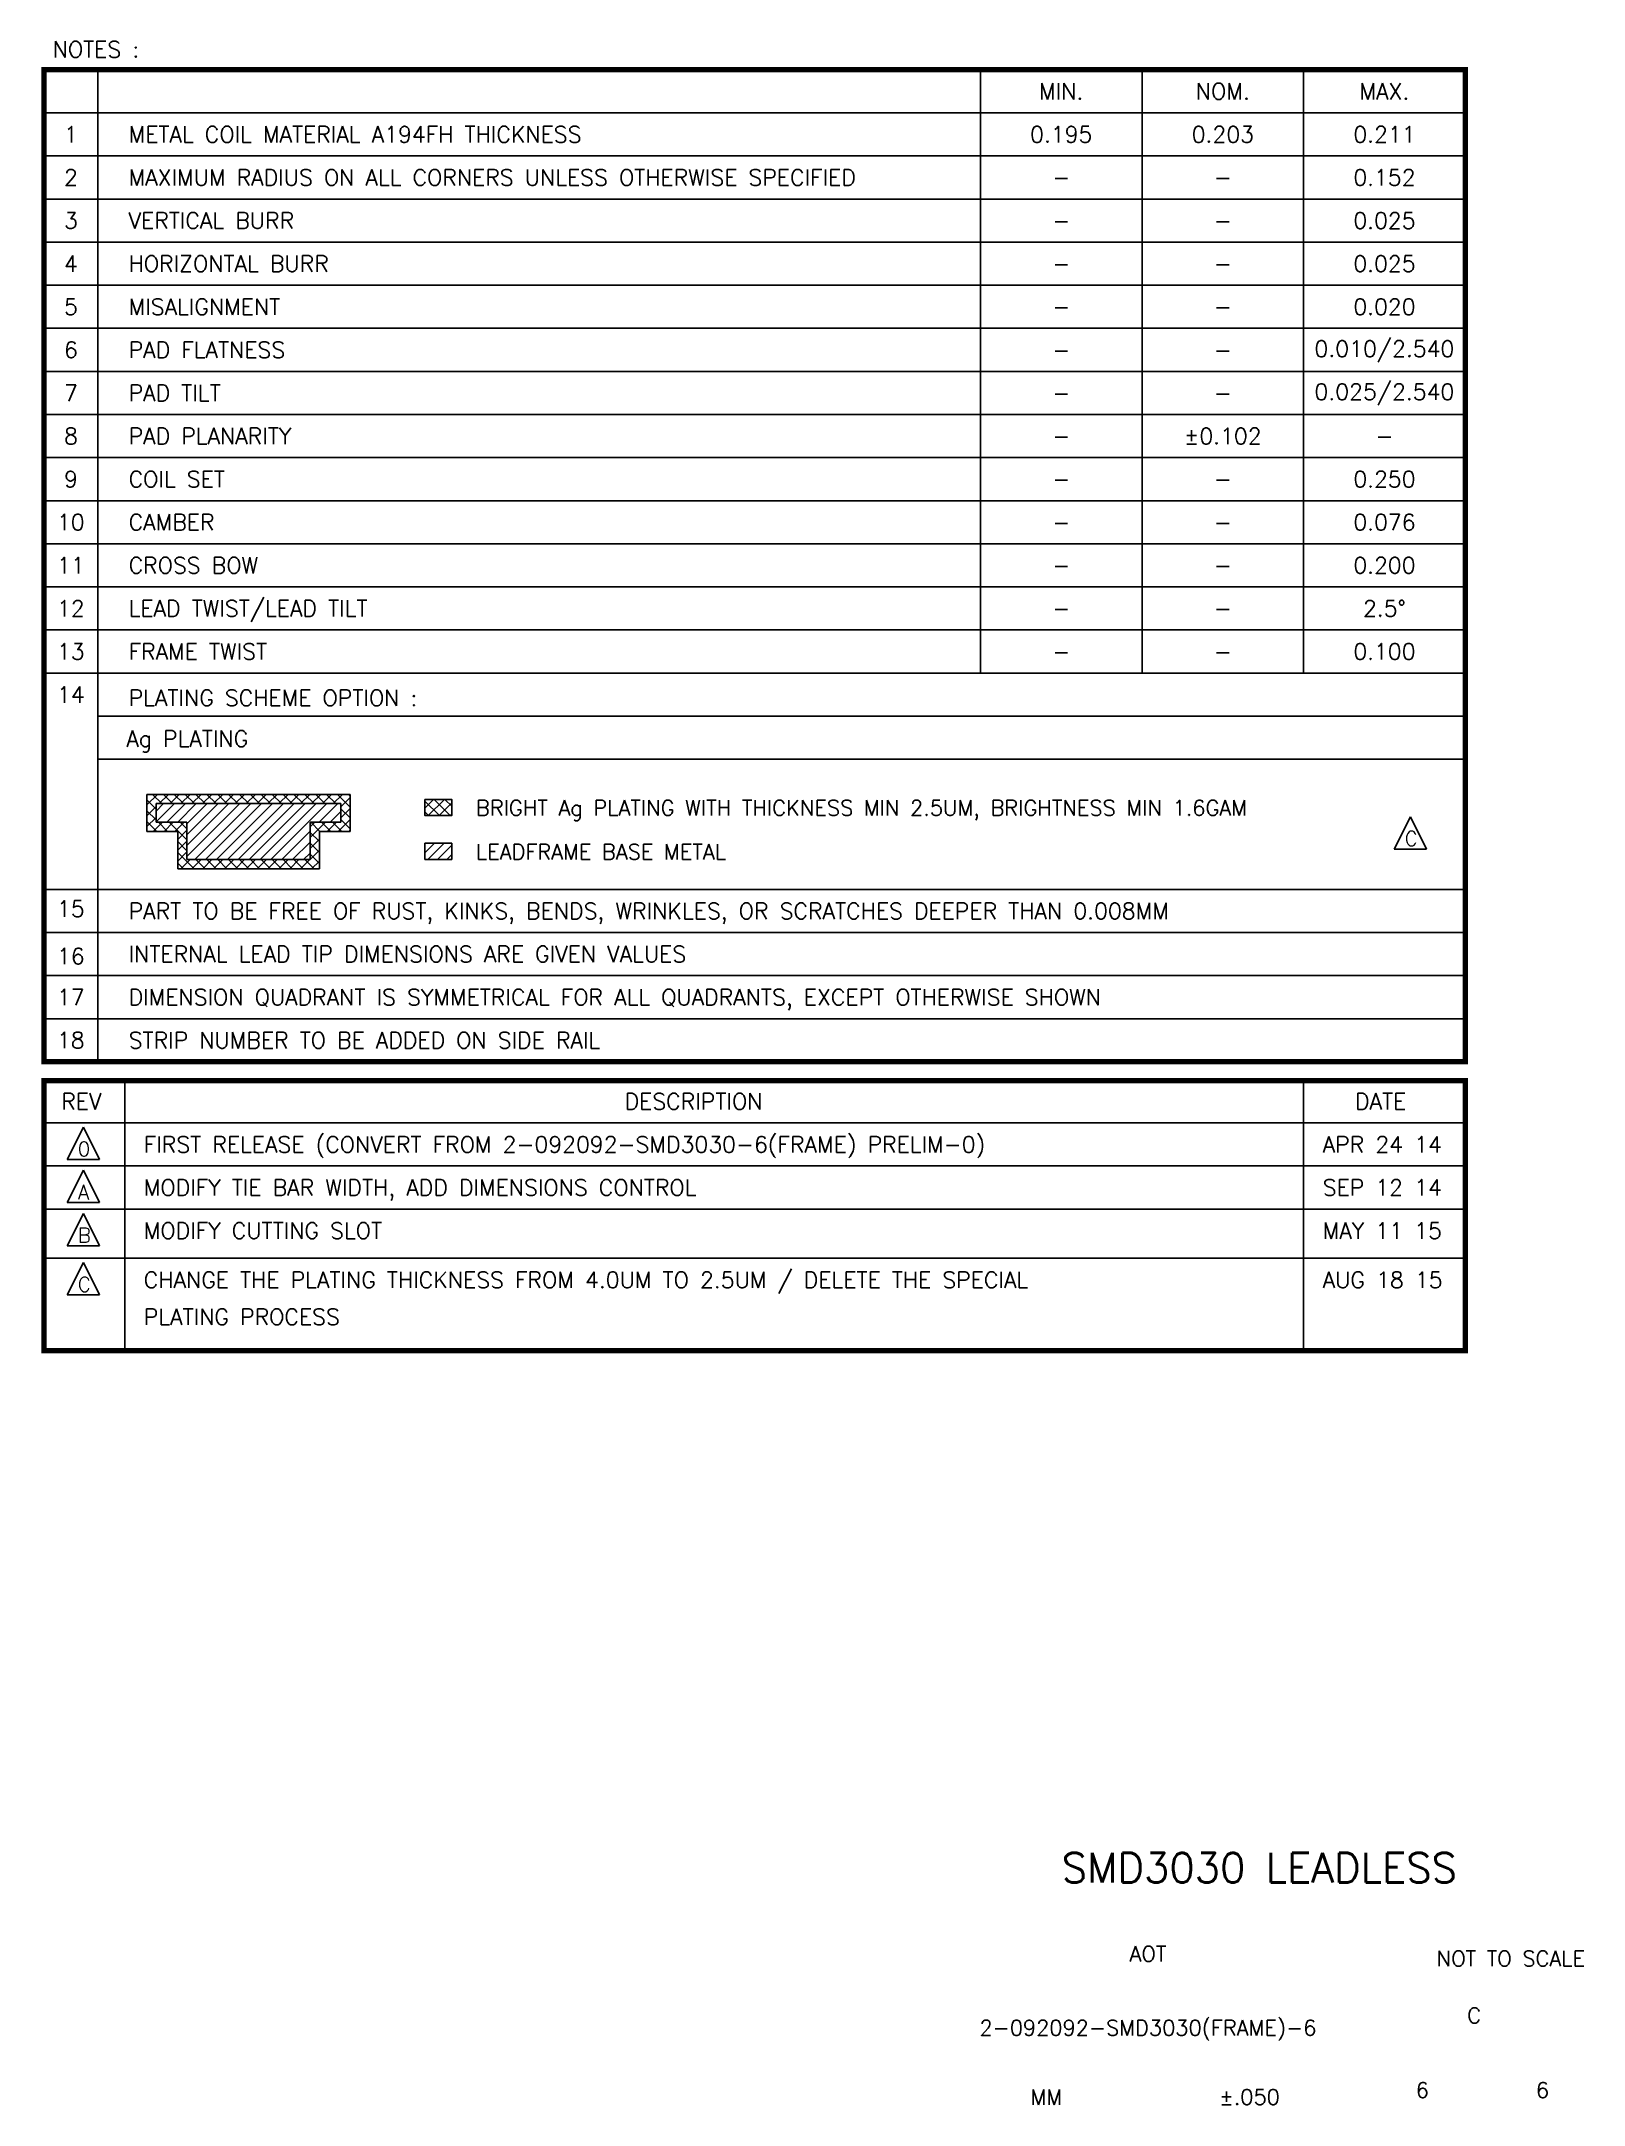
# Model space of a CAD drawing. Extents: x 1379 to 1630, y -380 to -44.
import ezdxf
from ezdxf.enums import TextEntityAlignment as Align
from ezdxf.lldxf.tags import DXFTag

# ---------------------------------------------------------------- set-up
doc = ezdxf.new("R2010")
doc.units = 0
doc.header["$LTSCALE"] = 8
doc.header["$MEASUREMENT"] = 0
for name, color, linetype in [('CEN', 3, 'CENTER'), ('COIN-LINE', 4, 'Continuous'), ('LF-LINE', 1, 'Continuous')]:
    doc.layers.add(name, color=color, linetype=linetype)
doc.styles.add('SIMPLEX', font='SIMPLEX.shx', dxfattribs={"height": 3})
tags = doc.linetypes.add('CENTER', pattern=[2, 1.25, -0.25, 0.25, -0.25]).pattern_tags.tags
tags[10:11] = [DXFTag(74, 4), DXFTag(75, 0), DXFTag(340, '0'), DXFTag(46, 1.0), DXFTag(50, 0.0), DXFTag(44, 0.0), DXFTag(45, 0.0)]
tags[8:9] = [DXFTag(74, 4), DXFTag(75, 0), DXFTag(340, '0'), DXFTag(46, 1.0), DXFTag(50, 0.0), DXFTag(44, 0.0), DXFTag(45, 0.0)]
tags[6:7] = [DXFTag(74, 4), DXFTag(75, 0), DXFTag(340, '0'), DXFTag(46, 1.0), DXFTag(50, 0.0), DXFTag(44, 0.0), DXFTag(45, 0.0)]
tags[4:5] = [DXFTag(74, 4), DXFTag(75, 0), DXFTag(340, '0'), DXFTag(46, 1.0), DXFTag(50, 0.0), DXFTag(44, 0.0), DXFTag(45, 0.0)]

msp = doc.modelspace()

# ---------------------------------------------------------------- hatches: boundary and pattern name
at = {"layer": 'CEN'}
h = msp.add_hatch(dxfattribs=at)
h.set_pattern_fill('ANSI31', color=256, scale=10, style=0)
h.set_pattern_definition([(45, (1754.9768, 1228.9311), (-0.8838835, 0.8838835), [])])
h.paths.add_polyline_path([(1397.9, -168.15), (1397.9, -171.15), (1402.9, -171.15), (1402.9, -177.25), (1422.9, -177.25), (1422.9, -171.15), (1427.9, -171.15), (1427.9, -168.15)])
h = msp.add_hatch(dxfattribs=at)
h.set_pattern_fill('ANSI31', color=256, scale=8.75, style=0)
h.set_pattern_definition([(45, (3367.5474, 1225.4791), (-0.77339804, 0.77339804), [])])
h.paths.add_polyline_path([(1441.54, -174.59), (1441.54, -177.22), (1445.92, -177.22), (1445.92, -174.59)])
at = {"layer": 'COIN-LINE'}
h = msp.add_hatch(dxfattribs=at)
h.set_pattern_fill('ANSI37', color=256, scale=10, style=0)
h.set_pattern_definition([(45, (10, 784), (-0.8838835, 0.8838835), []), (135, (10, 784), (-0.8838835, -0.8838835), [])])
h.paths.add_polyline_path([(1424.4, -177.25), (1424.4, -172.65), (1429.4, -172.65), (1429.4, -166.65), (1396.4, -166.65), (1396.4, -172.65), (1401.4, -172.65), (1401.4, -177.25), (1401.4, -178.75), (1424.4, -178.75)])
h.paths.add_polyline_path([(1397.9, -168.15), (1427.9, -168.15), (1427.9, -171.15), (1422.9, -171.15), (1422.9, -177.25), (1402.9, -177.25), (1402.9, -171.15), (1397.9, -171.15)], flags=16)
h = msp.add_hatch(dxfattribs=at)
h.set_pattern_fill('ANSI37', color=256, scale=10, style=0)
h.set_pattern_definition([(45, (2463, 1169.0063), (-0.8838835, 0.8838835), []), (135, (2463, 1169.0063), (-0.8838835, -0.8838835), [])])
h.paths.add_polyline_path([(1441.54, -167.46), (1441.54, -170.09), (1445.92, -170.09), (1445.92, -167.46)])

# ---------------------------------------------------------------- linework, layer by layer
for p, q in [((1429.4, -166.65), (1396.4, -166.65)), ((1396.4, -166.65), (1396.4, -172.65)), ((1429.4, -172.65), (1429.4, -166.65)), ((1397.9, -168.15), (1397.9, -171.15)), ((1427.9, -168.15), (1397.9, -168.15)), ((1397.9, -168.15), (1397.9, -171.15)), ((1427.9, -168.15), (1397.9, -168.15)), ((1427.9, -171.15), (1427.9, -168.15)), ((1427.9, -171.15), (1427.9, -168.15)), ((1396.4, -172.65), (1401.4, -172.65)), ((1397.9, -171.15), (1402.9, -171.15)), ((1397.9, -171.15), (1402.9, -171.15)), ((1401.4, -172.65), (1401.4, -177.25)), ((1402.9, -171.15), (1402.9, -177.25)), ((1402.9, -171.15), (1402.9, -177.25)), ((1422.9, -177.25), (1422.9, -171.15)), ((1422.9, -171.15), (1427.9, -171.15)), ((1422.9, -177.25), (1422.9, -171.15)), ((1422.9, -171.15), (1427.9, -171.15)), ((1424.4, -177.25), (1424.4, -172.65)), ((1424.4, -172.65), (1429.4, -172.65)), ((1401.4, -177.25), (1401.4, -178.75)), ((1402.9, -177.25), (1422.9, -177.25)), ((1402.9, -177.25), (1422.9, -177.25)), ((1424.4, -177.25), (1424.4, -178.75)), ((1401.4, -178.75), (1424.4, -178.75))]:
    msp.add_line(p, q)
for points in [[(1441.54, -167.46), (1441.54, -170.09), (1445.92, -170.09), (1445.92, -167.46)], [(1441.54, -174.59), (1441.54, -177.22), (1445.92, -177.22), (1445.92, -174.59)]]:
    msp.add_lwpolyline(points, close=True)
for p, q in [((1601.62, -170.27), (1598.99, -175.52)), ((1601.62, -170.27), (1604.24, -175.52)), ((1598.99, -175.52), (1604.24, -175.52)), ((1386.07, -220.71), (1383.45, -225.96)), ((1386.07, -220.71), (1388.7, -225.96)), ((1383.45, -225.96), (1388.7, -225.96)), ((1386.07, -227.71), (1383.45, -232.96)), ((1386.07, -227.71), (1388.7, -232.96)), ((1383.45, -232.96), (1388.7, -232.96)), ((1386.07, -234.71), (1383.45, -239.96)), ((1386.07, -234.71), (1388.7, -239.96)), ((1383.45, -239.96), (1388.7, -239.96)), ((1386.07, -242.71), (1383.45, -247.96)), ((1386.07, -242.71), (1388.7, -247.96)), ((1383.45, -247.96), (1388.7, -247.96))]:
    msp.add_line(p, q, dxfattribs=at)
at = {"layer": 'LF-LINE'}
for p, q in [((1384.04, -48.94), (1606.16, -48.94)), ((1531.79, -48.94), (1531.79, -146.94)), ((1558.04, -48.94), (1558.04, -146.94)), ((1584.29, -48.94), (1584.29, -146.94)), ((1379.67, -55.94), (1610.54, -55.94)), ((1379.67, -62.94), (1610.54, -62.94)), ((1379.67, -69.94), (1610.54, -69.94)), ((1379.67, -76.94), (1610.54, -76.94)), ((1379.67, -83.94), (1610.54, -83.94)), ((1379.67, -90.94), (1610.54, -90.94)), ((1379.67, -97.94), (1610.54, -97.94)), ((1379.67, -104.94), (1610.54, -104.94)), ((1379.67, -111.94), (1610.54, -111.94)), ((1379.67, -118.94), (1610.54, -118.94)), ((1379.67, -125.94), (1610.54, -125.94)), ((1379.67, -132.94), (1610.54, -132.94)), ((1379.67, -139.94), (1610.54, -139.94)), ((1379.67, -146.94), (1610.54, -146.94)), ((1388.42, -153.94), (1610.54, -153.94)), ((1388.42, -160.94), (1610.54, -160.94)), ((1379.67, -182.08), (1610.54, -182.08)), ((1379.67, -182.08), (1610.54, -182.08)), ((1388.42, -182.08), (1610.54, -182.08)), ((1379.67, -189.08), (1610.54, -189.08)), ((1379.67, -196.08), (1610.54, -196.08)), ((1379.67, -203.08), (1610.54, -203.08)), ((1379.67, -210.08), (1610.54, -210.08)), ((1392.79, -213.01), (1392.79, -257.01)), ((1584.29, -213.01), (1584.29, -257.01)), ((1610.54, -220.01), (1379.67, -220.01)), ((1610.54, -227.01), (1379.67, -227.01)), ((1610.54, -234.01), (1379.67, -234.01)), ((1610.54, -234.01), (1379.67, -234.01)), ((1610.54, -242.01), (1379.67, -242.01))]:
    msp.add_line(p, q, dxfattribs=at)
at = {"layer": 'LF-LINE', "const_width": 0.875}
for points in [[(1610.54, -210.08), (1610.54, -48.94), (1379.67, -48.94), (1379.67, -210.08)], [(1379.67, -213.17), (1610.54, -213.17), (1610.54, -257.01), (1379.67, -257.01)]]:
    msp.add_lwpolyline(points, close=True, dxfattribs=at)
at = {"layer": 'LF-LINE'}
for points in [[(1388.42, -48.94), (1388.42, -160.94)], [(1388.42, -160.94), (1388.42, -194.19), (1388.42, -210.08)]]:
    msp.add_lwpolyline(points, dxfattribs=at)

# ---------------------------------------------------------------- texts
at = {"style": 'SIMPLEX'}
for s, height, p in [('NOTES :', 2.625, (1381.08, -46.94)), ('METAL COIL MATERIAL A194FH THICKNESS', 2.625, (1393.42, -60.75)), ('MAXIMUM RADIUS ON ALL CORNERS UNLESS OTHERWISE SPECIFIED', 2.625, (1393.42, -67.75)), ('VERTICAL BURR', 2.625, (1393.42, -74.75)), ('HORIZONTAL BURR', 2.625, (1393.42, -81.75)), ('MISALIGNMENT', 2.625, (1393.42, -88.75)), ('PAD FLATNESS', 2.625, (1393.42, -95.75)), ('PAD TILT', 2.625, (1393.42, -102.75)), ('PAD PLANARITY', 2.625, (1393.42, -109.75)), ('COIL SET', 2.625, (1393.42, -116.75)), ('CAMBER', 2.625, (1393.42, -123.75)), ('CROSS BOW', 2.625, (1393.42, -130.75)), ('LEAD TWIST/LEAD TILT', 2.625, (1393.42, -137.75)), ('FRAME TWIST', 2.625, (1393.42, -144.75)), ('PLATING SCHEME OPTION :', 2.625, (1393.42, -152.29)), ('Ag PLATING ', 2.625, (1393.05, -158.91)), ('BRIGHT Ag PLATING WITH THICKNESS MIN 2.5UM, BRIGHTNESS MIN 1.6GAM', 2.5, (1449.85, -170.09)), ('LEADFRAME BASE METAL', 2.5, (1449.85, -177.22)), ('PART TO BE FREE OF RUST, KINKS, BENDS, WRINKLES, OR SCRATCHES DEEPER THAN 0.008MM', 2.625, (1393.42, -186.9)), ('INTERNAL LEAD TIP DIMENSIONS ARE GIVEN VALUES', 2.625, (1393.42, -193.9)), ('DIMENSION QUADRANT IS SYMMETRICAL FOR ALL QUADRANTS, EXCEPT OTHERWISE SHOWN', 2.625, (1393.42, -200.9)), ('STRIP NUMBER TO BE ADDED ON SIDE RAIL', 2.625, (1393.42, -207.9)), ('REV', 2.625, (1382.49, -217.83)), ('DESCRIPTION', 2.625, (1473.99, -217.83)), ('DATE', 2.625, (1592.64, -217.83)), ('FIRST RELEASE (CONVERT FROM 2-092092-SMD3030-6(FRAME) PRELIM-0)', 2.625, (1395.89, -224.83)), ('APR 24 14', 2.625, (1587.39, -224.83)), ('MODIFY TIE BAR WIDTH, ADD DIMENSIONS CONTROL', 2.625, (1395.89, -231.83)), ('SEP 12 14', 2.625, (1587.39, -231.83)), ('MODIFY CUTTING SLOT', 2.625, (1395.89, -238.83)), ('MAY 11 15', 2.625, (1587.39, -238.83)), ('CHANGE THE PLATING THICKNESS FROM 4.0UM TO 2.5UM / DELETE THE SPECIAL ', 2.625, (1395.89, -246.83)), ('AUG 18 15', 2.625, (1587.39, -246.83)), ('PLATING PROCESS', 2.625, (1395.89, -252.83))]:
    msp.add_text(s, height=height, dxfattribs=at).set_placement(p)
for s, height, p in [('MIN.', 2.625, (1544.91, -52.44)), ('NOM.', 2.625, (1571.16, -52.44)), ('MAX.', 2.625, (1597.41, -52.44)), ('1', 2.62, (1384.04, -59.44)), ('0.195', 2.625, (1544.91, -59.44)), ('0.203', 2.625, (1571.16, -59.44)), ('0.211', 2.625, (1597.41, -59.44)), ('2', 2.62, (1384.04, -66.44)), ('-', 2.62, (1544.91, -66.44)), ('-', 2.62, (1571.16, -66.44)), ('0.152', 2.625, (1597.41, -66.44)), ('3', 2.62, (1384.04, -73.44)), ('-', 2.62, (1544.91, -73.44)), ('-', 2.62, (1571.16, -73.44)), ('0.025', 2.625, (1597.41, -73.44)), ('4', 2.62, (1384.04, -80.44)), ('0.025', 2.625, (1597.41, -80.44)), ('-', 2.62, (1544.91, -80.44)), ('-', 2.62, (1571.16, -80.44)), ('5', 2.62, (1384.04, -87.44)), ('0.020', 2.625, (1597.41, -87.44)), ('-', 2.62, (1544.91, -87.44)), ('-', 2.62, (1571.16, -87.44)), ('6', 2.62, (1384.04, -94.44)), ('0.010/2.540', 2.625, (1597.41, -94.44)), ('-', 2.62, (1544.91, -94.44)), ('-', 2.62, (1571.16, -94.44)), ('7', 2.62, (1384.04, -101.44)), ('0.025/2.540', 2.625, (1597.41, -101.44)), ('-', 2.62, (1544.91, -101.44)), ('-', 2.62, (1571.16, -101.44)), ('8', 2.62, (1384.04, -108.44)), ('%%p0.102', 2.625, (1571.16, -108.44)), ('-', 2.62, (1544.91, -108.44)), ('-', 2.63, (1597.41, -108.44)), ('9', 2.62, (1384.04, -115.44)), ('-', 2.62, (1544.91, -115.44)), ('-', 2.62, (1571.16, -115.44)), ('0.250', 2.625, (1597.41, -115.44)), ('10', 2.625, (1384.04, -122.44)), ('-', 2.62, (1544.91, -122.44)), ('-', 2.62, (1571.16, -122.44)), ('0.076', 2.625, (1597.41, -122.44)), ('11', 2.625, (1384.04, -129.44)), ('-', 2.62, (1544.91, -129.44)), ('-', 2.62, (1571.16, -129.44)), ('0.200', 2.625, (1597.41, -129.44)), ('12', 2.625, (1384.04, -136.44)), ('-', 2.62, (1544.91, -136.44)), ('-', 2.62, (1571.16, -136.44)), ('2.5%%d', 2.625, (1597.41, -136.44)), ('13', 2.625, (1384.04, -143.44)), ('-', 2.62, (1544.91, -143.44)), ('-', 2.62, (1571.16, -143.44)), ('0.100', 2.625, (1597.41, -143.44)), ('14', 2.625, (1384.04, -150.44)), ('15', 2.625, (1384.04, -185.22)), ('16', 2.625, (1384.04, -192.93)), ('17', 2.625, (1384.04, -199.58)), ('18', 2.625, (1384.04, -206.58))]:
    msp.add_text(s, height=height, dxfattribs=at).set_placement(p, align=Align.MIDDLE)
for s, p in [('AOT', (1559, -357)), ('2-092092-SMD3030(FRAME)-6', (1559, -369))]:
    msp.add_text(s, height=2.5, dxfattribs=at).set_placement(p, align=Align.BOTTOM_CENTER)
msp.add_text('NOT TO SCALE', height=2.5, dxfattribs=at).set_placement((1630, -357), align=Align.RIGHT)
msp.add_text('C', height=2.5, dxfattribs=at).set_placement((1612, -365), align=Align.MIDDLE_CENTER)
for s, p in [('MM', (1542.5, -377)), ('%%P.050', (1575.5, -377))]:
    msp.add_text(s, height=2.5, dxfattribs=at).set_placement(p, align=Align.TOP_CENTER)
for p in [(1602.5, -377.12), (1622, -377.12)]:
    msp.add_text('6', height=2.5, dxfattribs=at).set_placement(p, align=Align.MIDDLE_LEFT)
at = {"layer": 'COIN-LINE', "style": 'SIMPLEX'}
for s, p in [('C', (1600.7, -175)), ('0', (1385.16, -225.43)), ('A', (1385.16, -232.43)), ('B', (1385.16, -239.43)), ('C', (1385.16, -247.43))]:
    msp.add_text(s, height=2.36, dxfattribs=at).set_placement(p)
at = {"layer": 'LF-LINE', "style": 'SIMPLEX'}
msp.add_text('SMD3030 LEADLESS', height=4.8, dxfattribs=at).set_placement((1545, -341), align=Align.MIDDLE_LEFT)

doc.saveas('drawing.dxf')
